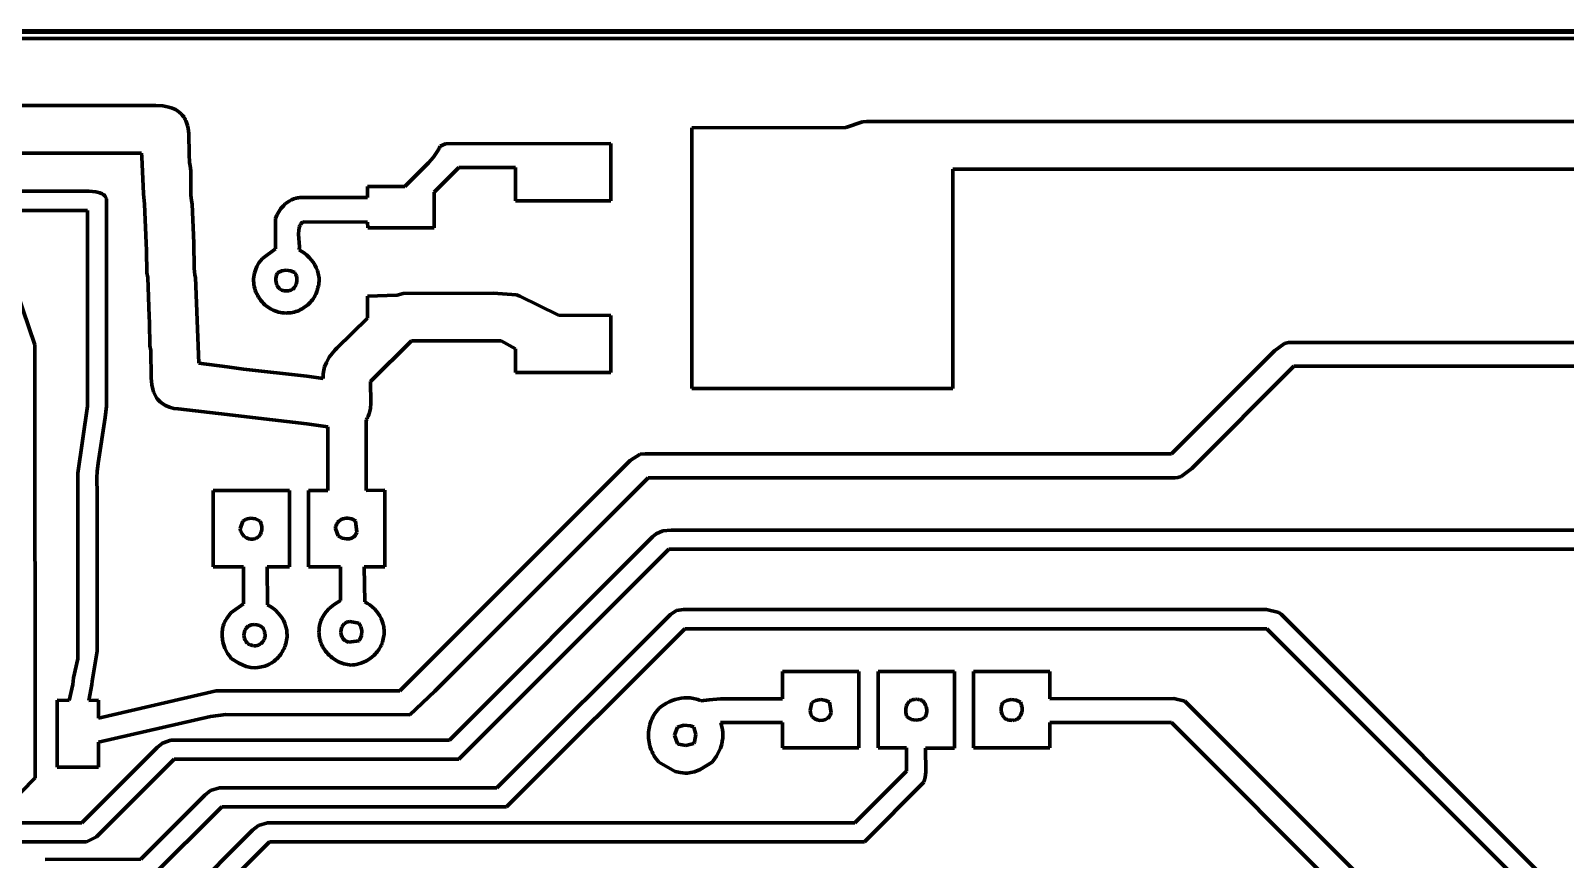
# Model space of a CAD drawing. Header units: millimetres. Extents: x 0 to 18.8, y 0 to 13.5.
# Drawn here: x 8.34 to 15.04, y 9.88 to 13.5 of the extents above; entities that cross this region are included whole.
import ezdxf

# ---------------------------------------------------------------- set-up
doc = ezdxf.new("R2010")
doc.units = ezdxf.units.MM
doc.layers.add('color#000000ff', color=7, linetype='CONTINUOUS', lineweight=100)
doc.layers.add('color#ffffffff', color=7, linetype='CONTINUOUS', lineweight=100)

msp = doc.modelspace()

# ---------------------------------------------------------------- linework, layer by layer
at = {"layer": 'color#000000ff'}
for p, q in [((0, 13.493), (18.7777, 13.493)), ((18.75, 13.4653), (0.0281, 13.4655)), ((3.4168, 13.1736), (8.8885, 13.1736)), ((8.8885, 13.1736), (8.9194, 13.1719)), ((8.9194, 13.1719), (8.945, 13.1668)), ((8.945, 13.1668), (8.9598, 13.1619)), ((8.9598, 13.1619), (8.9738, 13.1555)), ((8.9738, 13.1555), (8.9826, 13.1503)), ((8.9826, 13.1503), (8.9909, 13.1444)), ((8.9909, 13.1444), (8.9986, 13.1377)), ((8.9986, 13.1377), (9.0056, 13.1301)), ((9.0056, 13.1301), (9.0118, 13.1218)), ((9.0118, 13.1218), (9.0147, 13.1172)), ((9.0147, 13.1172), (9.0173, 13.1125)), ((9.0173, 13.1125), (9.0202, 13.1059)), ((9.0202, 13.1059), (9.0229, 13.0993)), ((9.0229, 13.0993), (9.0272, 13.0859)), ((9.0272, 13.0859), (9.0304, 13.0723)), ((9.0304, 13.0723), (9.0333, 13.0516)), ((11.2292, 13.0763), (11.9005, 13.0766)), ((11.2292, 11.9375), (11.2292, 13.0763)), ((11.9005, 13.0766), (11.9737, 13.1019)), ((11.9737, 13.1019), (11.9911, 13.1042)), ((11.9911, 13.1042), (11.9984, 13.104)), ((11.9984, 13.104), (16.7956, 13.1043)), ((9.0333, 13.0516), (9.0344, 12.9596)), ((10.1303, 12.9963), (10.1537, 13.0059)), ((10.1537, 13.0059), (10.875, 13.0069)), ((10.875, 13.0069), (10.8749, 12.757)), ((8.8256, 12.965), (3.3655, 12.9658)), ((8.8277, 12.9497), (8.8256, 12.965)), ((8.8341, 12.7879), (8.8277, 12.9497)), ((9.0344, 12.9596), (9.0362, 12.9244)), ((10.0797, 12.9229), (10.1005, 12.9478)), ((10.1005, 12.9478), (10.11, 12.9609)), ((10.11, 12.9609), (10.1187, 12.9746)), ((10.1187, 12.9746), (10.1267, 12.9889)), ((10.1267, 12.9889), (10.1303, 12.9963)), ((9.0362, 12.9244), (9.038, 12.9105)), ((9.038, 12.9105), (9.0411, 12.8874)), ((9.0411, 12.8874), (9.0415, 12.7824)), ((9.9754, 12.8192), (10.0797, 12.9229)), ((10.2115, 12.9027), (10.1039, 12.7943)), ((10.4583, 12.9028), (10.2115, 12.9027)), ((10.4584, 12.757), (10.4583, 12.9028)), ((16.8333, 12.8959), (12.368, 12.8958)), ((12.368, 12.8958), (12.368, 11.9375)), ((3.8754, 12.7987), (8.5982, 12.7987)), ((8.5982, 12.7987), (8.6264, 12.797)), ((9.8122, 12.8191), (9.9754, 12.8192)), ((9.8129, 12.7711), (9.8122, 12.8191)), ((8.6264, 12.797), (8.6442, 12.7926)), ((8.6442, 12.7926), (8.6538, 12.7883)), ((8.6538, 12.7883), (8.6595, 12.7846)), ((8.6595, 12.7846), (8.6644, 12.7802)), ((8.6644, 12.7802), (8.6685, 12.7751)), ((8.6685, 12.7751), (8.6701, 12.7722)), ((8.6701, 12.7722), (8.6715, 12.7692)), ((8.6715, 12.7692), (8.6725, 12.7659)), ((8.6725, 12.7659), (8.6733, 12.7624)), ((8.6733, 12.7624), (8.6737, 12.7587)), ((8.6738, 12.7547), (8.6735, 12.7505)), ((8.6735, 12.7505), (8.6736, 11.8603)), ((8.6737, 12.7587), (8.6738, 12.7547)), ((8.8395, 12.7422), (8.8341, 12.7879)), ((8.8459, 12.5719), (8.8395, 12.7422)), ((9.0415, 12.7824), (9.044, 12.7593)), ((9.044, 12.7593), (9.0477, 12.7422)), ((9.0477, 12.7422), (9.0542, 12.5719)), ((9.4345, 12.7232), (9.4455, 12.7358)), ((9.4455, 12.7358), (9.4535, 12.7434)), ((9.4535, 12.7434), (9.4621, 12.7503)), ((9.4621, 12.7503), (9.4711, 12.7564)), ((9.4711, 12.7564), (9.4807, 12.7616)), ((9.4807, 12.7616), (9.4906, 12.7657)), ((9.4906, 12.7657), (9.5009, 12.7688)), ((9.5009, 12.7688), (9.5062, 12.7699)), ((9.5062, 12.7699), (9.5116, 12.7707)), ((9.5116, 12.7707), (9.517, 12.7711)), ((9.517, 12.7711), (9.5226, 12.7712)), ((9.5226, 12.7712), (9.5281, 12.771)), ((9.5281, 12.771), (9.8129, 12.7711)), ((10.1039, 12.7943), (10.1042, 12.639)), ((10.8749, 12.757), (10.4584, 12.757)), ((8.5902, 12.7153), (3.8654, 12.7158)), ((8.5904, 11.8613), (8.5902, 12.7153)), ((9.4106, 12.5473), (9.4109, 12.6805)), ((9.4109, 12.6805), (9.4171, 12.6952)), ((9.4171, 12.6952), (9.425, 12.7096)), ((9.425, 12.7096), (9.4345, 12.7232)), ((9.5313, 12.6659), (9.5278, 12.6628)), ((9.8121, 12.6643), (9.5313, 12.6659)), ((9.8138, 12.6389), (9.8121, 12.6643)), ((9.5125, 12.6287), (9.5119, 12.611)), ((9.5119, 12.611), (9.5155, 12.5559)), ((9.5139, 12.6371), (9.5125, 12.6287)), ((9.5163, 12.6451), (9.5139, 12.6371)), ((9.5179, 12.649), (9.5163, 12.6451)), ((9.5198, 12.6527), (9.5179, 12.649)), ((9.5221, 12.6562), (9.5198, 12.6527)), ((9.5248, 12.6596), (9.5221, 12.6562)), ((9.5278, 12.6628), (9.5248, 12.6596)), ((10.1042, 12.639), (9.8138, 12.6389)), ((8.8478, 12.541), (8.8459, 12.5719)), ((8.8489, 12.443), (8.8478, 12.541)), ((9.0542, 12.5719), (9.0552, 12.4633)), ((9.3548, 12.5057), (9.4106, 12.5473)), ((9.5155, 12.5559), (9.5143, 12.5431)), ((9.5143, 12.5431), (9.526, 12.5364)), ((9.526, 12.5364), (9.5372, 12.5286)), ((9.0552, 12.4633), (9.0591, 12.4328)), ((9.325, 12.4583), (9.3298, 12.4707)), ((9.3298, 12.4707), (9.3383, 12.4858)), ((9.3383, 12.4858), (9.3548, 12.5057)), ((9.5372, 12.5286), (9.5478, 12.5199)), ((9.5478, 12.5199), (9.5578, 12.5103)), ((9.5578, 12.5103), (9.567, 12.5)), ((9.567, 12.5), (9.5754, 12.4889)), ((9.5754, 12.4889), (9.5827, 12.4773)), ((9.5827, 12.4773), (9.589, 12.4651)), ((9.589, 12.4651), (9.5917, 12.4589)), ((8.256, 12.4364), (8.3605, 12.1282)), ((8.8533, 12.4228), (8.8489, 12.443)), ((8.8598, 12.2519), (8.8533, 12.4228)), ((9.0591, 12.4328), (9.0616, 12.4227)), ((9.0616, 12.4227), (9.0767, 12.0482)), ((9.3152, 12.4081), (9.3153, 12.4166)), ((9.3157, 12.3997), (9.3152, 12.4081)), ((9.3153, 12.4166), (9.316, 12.425)), ((9.3167, 12.3913), (9.3157, 12.3997)), ((9.316, 12.425), (9.3173, 12.4335)), ((9.3173, 12.4335), (9.3192, 12.4418)), ((9.3192, 12.4418), (9.3218, 12.4501)), ((9.3218, 12.4501), (9.325, 12.4583)), ((9.4125, 12.4175), (9.4124, 12.41)), ((9.4124, 12.41), (9.4132, 12.4025)), ((9.4135, 12.425), (9.4125, 12.4175)), ((9.4132, 12.4025), (9.4149, 12.3953)), ((9.4154, 12.4323), (9.4135, 12.425)), ((9.4182, 12.4393), (9.4154, 12.4323)), ((9.42, 12.4426), (9.4182, 12.4393)), ((9.4381, 12.4514), (9.42, 12.4426)), ((9.4573, 12.4546), (9.4381, 12.4514)), ((9.4766, 12.4519), (9.4573, 12.4546)), ((9.4948, 12.4435), (9.4766, 12.4519)), ((9.4973, 12.4418), (9.4948, 12.4435)), ((9.5005, 12.4352), (9.4973, 12.4418)), ((9.5028, 12.4281), (9.5005, 12.4352)), ((9.5007, 12.3917), (9.5029, 12.3986)), ((9.5042, 12.4208), (9.5028, 12.4281)), ((9.5029, 12.3986), (9.5042, 12.4059)), ((9.5047, 12.4133), (9.5042, 12.4208)), ((9.5042, 12.4059), (9.5047, 12.4133)), ((9.5917, 12.4589), (9.5941, 12.4525)), ((9.5941, 12.4525), (9.5962, 12.4461)), ((9.5962, 12.4461), (9.598, 12.4395)), ((9.598, 12.4395), (9.5993, 12.4329)), ((9.5993, 12.4329), (9.6004, 12.4263)), ((9.6006, 12.3992), (9.5997, 12.3924)), ((9.6004, 12.4263), (9.601, 12.4196)), ((9.6012, 12.406), (9.6006, 12.3992)), ((9.601, 12.4196), (9.6013, 12.4128)), ((9.6013, 12.4128), (9.6012, 12.406)), ((9.3182, 12.383), (9.3167, 12.3913)), ((9.3202, 12.3748), (9.3182, 12.383)), ((9.3228, 12.3667), (9.3202, 12.3748)), ((9.3258, 12.3587), (9.3228, 12.3667)), ((9.3293, 12.351), (9.3258, 12.3587)), ((9.3332, 12.3434), (9.3293, 12.351)), ((9.3375, 12.336), (9.3332, 12.3434)), ((9.3423, 12.3289), (9.3375, 12.336)), ((9.3474, 12.322), (9.3423, 12.3289)), ((9.4149, 12.3953), (9.4174, 12.3885)), ((9.4174, 12.3885), (9.4208, 12.3822)), ((9.4208, 12.3822), (9.425, 12.3766)), ((9.425, 12.3766), (9.43, 12.3718)), ((9.43, 12.3718), (9.4329, 12.3698)), ((9.4329, 12.3698), (9.4359, 12.3681)), ((9.4359, 12.3681), (9.4392, 12.3666)), ((9.4392, 12.3666), (9.4426, 12.3654)), ((9.4426, 12.3654), (9.4463, 12.3646)), ((9.4463, 12.3646), (9.4502, 12.364)), ((9.4502, 12.364), (9.4542, 12.3639)), ((9.4542, 12.3639), (9.4585, 12.3641)), ((9.4585, 12.3641), (9.4626, 12.3639)), ((9.4626, 12.3639), (9.4666, 12.3641)), ((9.4666, 12.3641), (9.4704, 12.3646)), ((9.4704, 12.3646), (9.474, 12.3654)), ((9.474, 12.3654), (9.4774, 12.3666)), ((9.4774, 12.3666), (9.4806, 12.3681)), ((9.4806, 12.3681), (9.4836, 12.3698)), ((9.4836, 12.3698), (9.4864, 12.3718)), ((9.4864, 12.3718), (9.4891, 12.3741)), ((9.4891, 12.3741), (9.4938, 12.3792)), ((9.4938, 12.3792), (9.4976, 12.3851)), ((9.4976, 12.3851), (9.5007, 12.3917)), ((9.5762, 12.3306), (9.5719, 12.3246)), ((9.5802, 12.3369), (9.5762, 12.3306)), ((9.5839, 12.3434), (9.5802, 12.3369)), ((9.5872, 12.3501), (9.5839, 12.3434)), ((9.5901, 12.357), (9.5872, 12.3501)), ((9.5926, 12.3641), (9.5901, 12.357)), ((9.5947, 12.3714), (9.5926, 12.3641)), ((9.5964, 12.3788), (9.5947, 12.3714)), ((9.5983, 12.3856), (9.5964, 12.3788)), ((9.5997, 12.3924), (9.5983, 12.3856)), ((9.812, 12.2454), (9.8126, 12.3403)), ((9.8126, 12.3403), (9.9417, 12.3456)), ((9.9417, 12.3456), (9.9679, 12.3526)), ((9.9679, 12.3526), (10.3612, 12.3543)), ((10.3612, 12.3543), (10.4626, 12.3462)), ((10.4626, 12.3462), (10.4779, 12.3406)), ((10.4779, 12.3406), (10.6467, 12.2582)), ((9.3529, 12.3155), (9.3474, 12.322)), ((9.3588, 12.3093), (9.3529, 12.3155)), ((9.365, 12.3034), (9.3588, 12.3093)), ((9.3715, 12.2979), (9.365, 12.3034)), ((9.3783, 12.2927), (9.3715, 12.2979)), ((9.3854, 12.288), (9.3783, 12.2927)), ((9.3928, 12.2838), (9.3854, 12.288)), ((9.4004, 12.28), (9.3928, 12.2838)), ((9.4083, 12.2767), (9.4004, 12.28)), ((9.4164, 12.2739), (9.4083, 12.2767)), ((9.4246, 12.2717), (9.4164, 12.2739)), ((9.4331, 12.27), (9.4246, 12.2717)), ((9.4406, 12.2687), (9.4331, 12.27)), ((9.4481, 12.2678), (9.4406, 12.2687)), ((9.4556, 12.2673), (9.4481, 12.2678)), ((9.4631, 12.2674), (9.4556, 12.2673)), ((9.4706, 12.2678), (9.4631, 12.2674)), ((9.478, 12.2687), (9.4706, 12.2678)), ((9.4854, 12.2699), (9.478, 12.2687)), ((9.4926, 12.2716), (9.4854, 12.2699)), ((9.4998, 12.2737), (9.4926, 12.2716)), ((9.5069, 12.2761), (9.4998, 12.2737)), ((9.5138, 12.2789), (9.5069, 12.2761)), ((9.5205, 12.2821), (9.5138, 12.2789)), ((9.5271, 12.2856), (9.5205, 12.2821)), ((9.5335, 12.2894), (9.5271, 12.2856)), ((9.5398, 12.2936), (9.5335, 12.2894)), ((9.5458, 12.298), (9.5398, 12.2936)), ((9.5515, 12.3028), (9.5458, 12.298)), ((9.557, 12.3078), (9.5515, 12.3028)), ((9.5623, 12.3132), (9.557, 12.3078)), ((9.5672, 12.3187), (9.5623, 12.3132)), ((9.5719, 12.3246), (9.5672, 12.3187)), ((8.8616, 12.2262), (8.8598, 12.2519)), ((8.8628, 12.1234), (8.8616, 12.2262)), ((9.6791, 12.1138), (9.812, 12.2454)), ((10.6467, 12.2582), (10.8749, 12.2569)), ((10.8749, 12.2569), (10.875, 12.007)), ((8.3605, 12.1282), (8.3616, 10.2381)), ((10.0043, 12.1464), (9.8258, 11.9679)), ((10.3968, 12.1457), (10.0043, 12.1464)), ((10.4585, 12.111), (10.3968, 12.1457)), ((13.7722, 12.102), (13.817, 12.1349)), ((13.817, 12.1349), (13.8339, 12.139)), ((13.8339, 12.139), (13.846, 12.139)), ((13.846, 12.139), (15.6111, 12.1389)), ((8.8672, 12.1033), (8.8628, 12.1234)), ((8.8679, 11.9844), (8.8672, 12.1033)), ((9.6331, 12.0513), (9.646, 12.074)), ((9.646, 12.074), (9.6719, 12.1065)), ((9.6719, 12.1065), (9.6791, 12.1138)), ((10.4584, 12.007), (10.4585, 12.111)), ((13.3231, 11.6527), (13.7722, 12.102)), ((9.0767, 12.0482), (9.2005, 12.033)), ((9.2005, 12.033), (9.2717, 12.0225)), ((9.2717, 12.0225), (9.5476, 11.9914)), ((9.6188, 11.9915), (9.6193, 12.0019)), ((9.6193, 12.0019), (9.6215, 12.0172)), ((9.6215, 12.0172), (9.6255, 12.0321)), ((9.6255, 12.0321), (9.6331, 12.0513)), ((10.875, 12.007), (10.4584, 12.007)), ((13.8573, 12.0346), (13.4115, 11.5879)), ((15.6109, 12.0348), (13.8573, 12.0346)), ((8.8712, 11.9535), (8.8679, 11.9844)), ((8.8752, 11.9352), (8.8712, 11.9535)), ((8.8789, 11.9232), (8.8752, 11.9352)), ((9.5476, 11.9914), (9.6193, 11.981)), ((9.6193, 11.981), (9.6188, 11.9915)), ((9.8258, 11.9679), (9.8272, 11.8732)), ((12.368, 11.9375), (11.2292, 11.9375)), ((8.5486, 11.5685), (8.5904, 11.8613)), ((8.6736, 11.8603), (8.668, 11.8105)), ((8.8823, 11.914), (8.8789, 11.9232)), ((8.8866, 11.9054), (8.8823, 11.914)), ((8.8917, 11.8974), (8.8866, 11.9054)), ((8.8976, 11.8899), (8.8917, 11.8974)), ((8.9076, 11.8798), (8.8976, 11.8899)), ((8.9189, 11.8711), (8.9076, 11.8798)), ((8.9312, 11.8637), (8.9189, 11.8711)), ((8.9489, 11.856), (8.9312, 11.8637)), ((9.8272, 11.8732), (9.8252, 11.8499)), ((8.668, 11.8105), (8.6366, 11.6121)), ((8.9675, 11.8509), (8.9489, 11.856)), ((8.9864, 11.8484), (8.9675, 11.8509)), ((9.2006, 11.8248), (8.9864, 11.8484)), ((9.3113, 11.8109), (9.2006, 11.8248)), ((9.5478, 11.7831), (9.3113, 11.8109)), ((9.8075, 11.8003), (9.8069, 11.4921)), ((9.8106, 11.8056), (9.8075, 11.8003)), ((9.8134, 11.8109), (9.8106, 11.8056)), ((9.8159, 11.8163), (9.8134, 11.8109)), ((9.82, 11.8273), (9.8159, 11.8163)), ((9.823, 11.8385), (9.82, 11.8273)), ((9.8252, 11.8499), (9.823, 11.8385)), ((9.6389, 11.7699), (9.5478, 11.7831)), ((9.6388, 11.493), (9.6389, 11.7699)), ((8.6366, 11.6121), (8.633, 11.5747)), ((9.9541, 10.6175), (10.9599, 11.6228)), ((10.9599, 11.6228), (11.0038, 11.6508)), ((11.0038, 11.6508), (11.0247, 11.6531)), ((11.0247, 11.6531), (11.0275, 11.6529)), ((11.0275, 11.6529), (13.3231, 11.6527)), ((8.548, 10.7578), (8.5486, 11.5685)), ((8.6316, 11.5497), (8.6312, 11.5246)), ((8.6312, 11.5246), (8.6319, 11.4995)), ((8.633, 11.5747), (8.6316, 11.5497)), ((11.0378, 11.5484), (10.1062, 10.6163)), ((13.3346, 11.5484), (11.0378, 11.5484)), ((13.3378, 11.5482), (13.3346, 11.5484)), ((13.3501, 11.5489), (13.3378, 11.5482)), ((13.3647, 11.5531), (13.3501, 11.5489)), ((13.4115, 11.5879), (13.3647, 11.5531)), ((8.6319, 11.4995), (8.6321, 10.7914)), ((9.1389, 11.493), (9.4722, 11.493)), ((9.1389, 11.1597), (9.1389, 11.493)), ((9.4722, 11.493), (9.4722, 11.1597)), ((9.5556, 11.1597), (9.5556, 11.493)), ((9.5556, 11.493), (9.6388, 11.493)), ((9.8069, 11.4921), (9.8888, 11.4932)), ((9.8888, 11.4932), (9.8888, 11.1597)), ((9.2683, 11.359), (9.2564, 11.3247)), ((9.2564, 11.3247), (9.2588, 11.316)), ((9.2832, 11.3673), (9.2683, 11.359)), ((9.3019, 11.3713), (9.2832, 11.3673)), ((9.3236, 11.3687), (9.3019, 11.3713)), ((9.3441, 11.3591), (9.3236, 11.3687)), ((9.3488, 11.347), (9.3441, 11.3591)), ((9.3512, 11.3339), (9.3488, 11.347)), ((9.351, 11.3206), (9.3512, 11.3339)), ((9.6737, 11.3316), (9.6731, 11.3271)), ((9.6731, 11.3271), (9.6849, 11.2941)), ((9.6747, 11.336), (9.6737, 11.3316)), ((9.6759, 11.34), (9.6747, 11.336)), ((9.6775, 11.3439), (9.6759, 11.34)), ((9.6793, 11.3474), (9.6775, 11.3439)), ((9.6813, 11.3508), (9.6793, 11.3474)), ((9.6836, 11.3539), (9.6813, 11.3508)), ((9.6861, 11.3567), (9.6836, 11.3539)), ((9.6917, 11.3617), (9.6861, 11.3567)), ((9.698, 11.3657), (9.6917, 11.3617)), ((9.7049, 11.3687), (9.698, 11.3657)), ((9.7122, 11.3706), (9.7049, 11.3687)), ((9.7197, 11.3716), (9.7122, 11.3706)), ((9.7275, 11.3716), (9.7197, 11.3716)), ((9.7353, 11.3706), (9.7275, 11.3716)), ((9.7429, 11.3685), (9.7353, 11.3706)), ((9.7504, 11.3654), (9.7429, 11.3685)), ((9.7575, 11.3613), (9.7504, 11.3654)), ((9.7608, 11.3588), (9.7575, 11.3613)), ((9.7667, 11.3107), (9.7608, 11.3588)), ((9.2588, 11.316), (9.2653, 11.3028)), ((9.2653, 11.3028), (9.2746, 11.2919)), ((9.2746, 11.2919), (9.2837, 11.2854)), ((9.2837, 11.2854), (9.2941, 11.2812)), ((9.2941, 11.2812), (9.3026, 11.2799)), ((9.3026, 11.2799), (9.3116, 11.2803)), ((9.3116, 11.2803), (9.3178, 11.2817)), ((9.3178, 11.2817), (9.3213, 11.2825)), ((9.3213, 11.2825), (9.3247, 11.2835)), ((9.3247, 11.2835), (9.3278, 11.2848)), ((9.3278, 11.2848), (9.3335, 11.288)), ((9.3335, 11.288), (9.3383, 11.2921)), ((9.3383, 11.2921), (9.3423, 11.2968)), ((9.3423, 11.2968), (9.3456, 11.3021)), ((9.3456, 11.3021), (9.3491, 11.311)), ((9.3491, 11.311), (9.351, 11.3206)), ((9.6849, 11.2941), (9.7023, 11.2849)), ((9.7023, 11.2849), (9.7216, 11.2809)), ((9.7216, 11.2809), (9.7354, 11.2819)), ((9.7354, 11.2819), (9.7457, 11.2856)), ((9.7457, 11.2856), (9.7528, 11.2901)), ((9.7528, 11.2901), (9.7591, 11.2964)), ((9.7591, 11.2964), (9.7621, 11.3003)), ((9.7621, 11.3003), (9.7667, 11.3107)), ((10.1704, 10.4027), (11.057, 11.2896)), ((11.057, 11.2896), (11.0735, 11.3037)), ((11.0735, 11.3037), (11.1017, 11.3159)), ((11.1017, 11.3159), (11.1388, 11.3196)), ((11.1388, 11.3196), (15.7154, 11.3196)), ((11.1285, 11.2361), (10.2118, 10.3193)), ((15.7798, 11.2355), (11.1285, 11.2361)), ((9.2708, 11.1597), (9.1389, 11.1597)), ((9.2709, 10.9971), (9.2708, 11.1597)), ((9.4722, 11.1597), (9.3751, 11.1598)), ((9.3751, 11.1598), (9.3756, 10.9938)), ((9.6943, 11.1598), (9.5556, 11.1597)), ((9.6948, 11.0118), (9.6943, 11.1598)), ((9.8888, 11.1597), (9.7986, 11.1597)), ((9.7986, 11.1597), (9.801, 11.0057)), ((9.2163, 10.9584), (9.2709, 10.9971)), ((9.3756, 10.9938), (9.3935, 10.9833)), ((9.6459, 10.9769), (9.667, 10.9945)), ((9.667, 10.9945), (9.6948, 11.0118)), ((9.801, 11.0057), (9.8124, 10.9996)), ((9.8124, 10.9996), (9.8232, 10.9925)), ((9.8232, 10.9925), (9.8333, 10.9845)), ((9.1904, 10.9205), (9.1936, 10.9264)), ((9.1936, 10.9264), (9.1971, 10.9323)), ((9.1971, 10.9323), (9.201, 10.9379)), ((9.201, 10.9379), (9.2163, 10.9584)), ((9.3935, 10.9833), (9.4099, 10.9707)), ((9.4099, 10.9707), (9.4246, 10.956)), ((9.4246, 10.956), (9.4373, 10.9396)), ((9.4373, 10.9396), (9.4453, 10.9263)), ((9.4453, 10.9263), (9.4518, 10.9122)), ((9.606, 10.9133), (9.6094, 10.9236)), ((9.6094, 10.9236), (9.6136, 10.9336)), ((9.6136, 10.9336), (9.6215, 10.9477)), ((9.6215, 10.9477), (9.6311, 10.9608)), ((9.6311, 10.9608), (9.6459, 10.9769)), ((9.8333, 10.9845), (9.8428, 10.9756)), ((9.8428, 10.9756), (9.8514, 10.966)), ((9.8514, 10.966), (9.8592, 10.9557)), ((9.8592, 10.9557), (9.8661, 10.9447)), ((9.8661, 10.9447), (9.8721, 10.9333)), ((9.8721, 10.9333), (9.877, 10.9214)), ((9.877, 10.9214), (9.8809, 10.9091)), ((10.3777, 10.194), (11.135, 10.9506)), ((11.135, 10.9506), (11.1624, 10.9683)), ((11.1624, 10.9683), (11.193, 10.9723)), ((11.193, 10.9723), (13.7375, 10.9722)), ((13.7375, 10.9722), (13.7914, 10.9603)), ((13.7914, 10.9603), (13.8039, 10.9505)), ((13.8039, 10.9505), (13.8075, 10.9464)), ((13.8075, 10.9464), (15.0452, 9.7083)), ((9.1777, 10.8695), (9.1782, 10.8761)), ((9.1778, 10.8563), (9.1777, 10.8695)), ((9.1791, 10.8432), (9.1778, 10.8563)), ((9.1782, 10.8761), (9.1789, 10.8826)), ((9.1789, 10.8826), (9.18, 10.8891)), ((9.18, 10.8891), (9.1814, 10.8956)), ((9.1814, 10.8956), (9.1831, 10.9019)), ((9.1831, 10.9019), (9.1852, 10.9082)), ((9.1852, 10.9082), (9.1876, 10.9144)), ((9.1876, 10.9144), (9.1904, 10.9205)), ((9.2738, 10.868), (9.2734, 10.8605)), ((9.2734, 10.8605), (9.274, 10.853)), ((9.2753, 10.8754), (9.2738, 10.868)), ((9.2777, 10.8825), (9.2753, 10.8754)), ((9.2813, 10.889), (9.2777, 10.8825)), ((9.2834, 10.892), (9.2813, 10.889)), ((9.2859, 10.8948), (9.2834, 10.892)), ((9.2885, 10.8973), (9.2859, 10.8948)), ((9.2915, 10.8997), (9.2885, 10.8973)), ((9.2947, 10.9017), (9.2915, 10.8997)), ((9.3058, 10.9056), (9.2947, 10.9017)), ((9.3177, 10.9071), (9.3058, 10.9056)), ((9.3297, 10.906), (9.3177, 10.9071)), ((9.341, 10.9025), (9.3297, 10.906)), ((9.3486, 10.8981), (9.341, 10.9025)), ((9.355, 10.8924), (9.3486, 10.8981)), ((9.3585, 10.8878), (9.355, 10.8924)), ((9.3612, 10.8826), (9.3585, 10.8878)), ((9.363, 10.8767), (9.3612, 10.8826)), ((9.3636, 10.8736), (9.363, 10.8767)), ((9.3647, 10.8701), (9.3636, 10.8736)), ((9.3654, 10.8666), (9.3647, 10.8701)), ((9.366, 10.8596), (9.3654, 10.8666)), ((9.3654, 10.8528), (9.366, 10.8596)), ((9.4518, 10.9122), (9.4566, 10.8975)), ((9.4566, 10.8975), (9.4598, 10.8822)), ((9.4598, 10.8822), (9.4604, 10.877)), ((9.4604, 10.877), (9.4612, 10.8692)), ((9.4612, 10.8692), (9.4615, 10.8615)), ((9.4615, 10.8615), (9.4613, 10.8538)), ((9.6008, 10.8745), (9.6012, 10.8829)), ((9.601, 10.8662), (9.6008, 10.8745)), ((9.6017, 10.858), (9.601, 10.8662)), ((9.6012, 10.8829), (9.6022, 10.8914)), ((9.6029, 10.8499), (9.6017, 10.858)), ((9.6022, 10.8914), (9.6036, 10.9025)), ((9.6036, 10.9025), (9.606, 10.9133)), ((9.6979, 10.8852), (9.6969, 10.8737)), ((9.6969, 10.8737), (9.6984, 10.8622)), ((9.7013, 10.8961), (9.6979, 10.8852)), ((9.6984, 10.8622), (9.7024, 10.8515)), ((9.7055, 10.9036), (9.7013, 10.8961)), ((9.7111, 10.9101), (9.7055, 10.9036)), ((9.7133, 10.912), (9.7111, 10.9101)), ((9.7212, 10.9173), (9.7133, 10.912)), ((9.736, 10.921), (9.7212, 10.9173)), ((9.7754, 10.9135), (9.736, 10.921)), ((9.7836, 10.8982), (9.7754, 10.9135)), ((9.7787, 10.8413), (9.7861, 10.8598)), ((9.7878, 10.8791), (9.7836, 10.8982)), ((9.7861, 10.8598), (9.7878, 10.8791)), ((9.8809, 10.9091), (9.8835, 10.8965)), ((9.8841, 10.8578), (9.883, 10.8513)), ((9.8835, 10.8965), (9.8844, 10.8901)), ((9.8848, 10.8643), (9.8841, 10.8578)), ((9.8844, 10.8901), (9.885, 10.8837)), ((9.8852, 10.8708), (9.8848, 10.8643)), ((9.885, 10.8837), (9.8853, 10.8773)), ((9.8853, 10.8773), (9.8852, 10.8708)), ((11.1979, 10.8889), (10.4195, 10.1107)), ((13.7394, 10.8891), (11.1979, 10.8889)), ((15.0035, 9.625), (13.7394, 10.8891)), ((8.6321, 10.7914), (8.6109, 10.6599)), ((9.1815, 10.8301), (9.1791, 10.8432)), ((9.1851, 10.8173), (9.1815, 10.8301)), ((9.1897, 10.8047), (9.1851, 10.8173)), ((9.1953, 10.7926), (9.1897, 10.8047)), ((9.202, 10.7809), (9.1953, 10.7926)), ((9.274, 10.853), (9.2757, 10.8457)), ((9.2757, 10.8457), (9.2783, 10.8388)), ((9.2783, 10.8388), (9.282, 10.8325)), ((9.282, 10.8325), (9.2842, 10.8297)), ((9.2842, 10.8297), (9.2866, 10.827)), ((9.2866, 10.827), (9.2893, 10.8246)), ((9.2893, 10.8246), (9.2922, 10.8225)), ((9.2922, 10.8225), (9.2954, 10.8206)), ((9.2954, 10.8206), (9.2988, 10.8191)), ((9.2988, 10.8191), (9.3025, 10.8179)), ((9.3025, 10.8179), (9.3064, 10.8171)), ((9.3064, 10.8171), (9.3099, 10.816)), ((9.3099, 10.816), (9.3134, 10.8152)), ((9.3134, 10.8152), (9.3169, 10.8147)), ((9.3169, 10.8147), (9.3238, 10.8147)), ((9.3238, 10.8147), (9.3304, 10.8157)), ((9.3304, 10.8157), (9.3368, 10.8178)), ((9.3368, 10.8178), (9.3428, 10.8208)), ((9.3428, 10.8208), (9.3484, 10.8246)), ((9.3484, 10.8246), (9.3533, 10.8292)), ((9.3533, 10.8292), (9.3576, 10.8344)), ((9.3576, 10.8344), (9.3611, 10.8401)), ((9.3611, 10.8401), (9.3637, 10.8463)), ((9.3637, 10.8463), (9.3654, 10.8528)), ((9.4408, 10.788), (9.4366, 10.7815)), ((9.4446, 10.7948), (9.4408, 10.788)), ((9.4481, 10.8017), (9.4446, 10.7948)), ((9.4512, 10.8088), (9.4481, 10.8017)), ((9.4539, 10.816), (9.4512, 10.8088)), ((9.4562, 10.8234), (9.4539, 10.816)), ((9.4582, 10.8309), (9.4562, 10.8234)), ((9.4597, 10.8384), (9.4582, 10.8309)), ((9.4607, 10.8461), (9.4597, 10.8384)), ((9.4613, 10.8538), (9.4607, 10.8461)), ((9.6047, 10.8419), (9.6029, 10.8499)), ((9.6069, 10.8341), (9.6047, 10.8419)), ((9.6096, 10.8264), (9.6069, 10.8341)), ((9.6127, 10.8189), (9.6096, 10.8264)), ((9.6163, 10.8116), (9.6127, 10.8189)), ((9.6203, 10.8046), (9.6163, 10.8116)), ((9.6247, 10.7977), (9.6203, 10.8046)), ((9.6295, 10.7911), (9.6247, 10.7977)), ((9.6346, 10.7847), (9.6295, 10.7911)), ((9.7024, 10.8515), (9.7071, 10.8443)), ((9.7071, 10.8443), (9.7131, 10.8381)), ((9.7131, 10.8381), (9.719, 10.8339)), ((9.719, 10.8339), (9.7295, 10.8299)), ((9.7295, 10.8299), (9.7756, 10.8363)), ((9.7756, 10.8363), (9.7787, 10.8413)), ((9.8553, 10.7885), (9.851, 10.7832)), ((9.8594, 10.794), (9.8553, 10.7885)), ((9.8633, 10.7996), (9.8594, 10.794)), ((9.8668, 10.8055), (9.8633, 10.7996)), ((9.8701, 10.8115), (9.8668, 10.8055)), ((9.8731, 10.8178), (9.8701, 10.8115)), ((9.8757, 10.8241), (9.8731, 10.8178)), ((9.8781, 10.8307), (9.8757, 10.8241)), ((9.8801, 10.8374), (9.8781, 10.8307)), ((9.8817, 10.8443), (9.8801, 10.8374)), ((9.883, 10.8513), (9.8817, 10.8443)), ((8.5294, 10.6747), (8.548, 10.7578)), ((9.2095, 10.7699), (9.202, 10.7809)), ((9.2179, 10.7595), (9.2095, 10.7699)), ((9.2506, 10.7379), (9.2179, 10.7595)), ((9.2825, 10.7242), (9.2506, 10.7379)), ((9.3035, 10.7196), (9.2825, 10.7242)), ((9.3421, 10.7207), (9.3342, 10.72)), ((9.3498, 10.722), (9.3421, 10.7207)), ((9.3574, 10.7237), (9.3498, 10.722)), ((9.3648, 10.7259), (9.3574, 10.7237)), ((9.372, 10.7285), (9.3648, 10.7259)), ((9.3791, 10.7315), (9.372, 10.7285)), ((9.386, 10.735), (9.3791, 10.7315)), ((9.3926, 10.7388), (9.386, 10.735)), ((9.399, 10.7431), (9.3926, 10.7388)), ((9.4052, 10.7477), (9.399, 10.7431)), ((9.4112, 10.7526), (9.4052, 10.7477)), ((9.4168, 10.7578), (9.4112, 10.7526)), ((9.4222, 10.7633), (9.4168, 10.7578)), ((9.4274, 10.7691), (9.4222, 10.7633)), ((9.4322, 10.7752), (9.4274, 10.7691)), ((9.4366, 10.7815), (9.4322, 10.7752)), ((9.6401, 10.7786), (9.6346, 10.7847)), ((9.6459, 10.7728), (9.6401, 10.7786)), ((9.6519, 10.7673), (9.6459, 10.7728)), ((9.6583, 10.7621), (9.6519, 10.7673)), ((9.665, 10.7573), (9.6583, 10.7621)), ((9.6718, 10.7528), (9.665, 10.7573)), ((9.679, 10.7486), (9.6718, 10.7528)), ((9.6863, 10.7448), (9.679, 10.7486)), ((9.6938, 10.7414), (9.6863, 10.7448)), ((9.7015, 10.7384), (9.6938, 10.7414)), ((9.7094, 10.7359), (9.7015, 10.7384)), ((9.7174, 10.7337), (9.7094, 10.7359)), ((9.7255, 10.732), (9.7174, 10.7337)), ((9.7337, 10.7308), (9.7255, 10.732)), ((9.7419, 10.7301), (9.7337, 10.7308)), ((9.7489, 10.7307), (9.7419, 10.7301)), ((9.7558, 10.7315), (9.7489, 10.7307)), ((9.7627, 10.7327), (9.7558, 10.7315)), ((9.7695, 10.7342), (9.7627, 10.7327)), ((9.7829, 10.738), (9.7695, 10.7342)), ((9.7958, 10.743), (9.7829, 10.738)), ((9.8082, 10.7491), (9.7958, 10.743)), ((9.8201, 10.7562), (9.8082, 10.7491)), ((9.8312, 10.7643), (9.8201, 10.7562)), ((9.8415, 10.7733), (9.8312, 10.7643)), ((9.8464, 10.7782), (9.8415, 10.7733)), ((9.851, 10.7832), (9.8464, 10.7782)), ((8.5263, 10.6448), (8.5294, 10.6747)), ((8.6109, 10.6599), (8.6088, 10.6447)), ((9.3209, 10.7188), (9.3035, 10.7196)), ((9.3342, 10.72), (9.3209, 10.7188)), ((11.625, 10.7014), (11.9583, 10.7014)), ((11.625, 10.5833), (11.625, 10.7014)), ((11.9583, 10.7014), (11.9583, 10.3681)), ((12.0417, 10.7014), (12.375, 10.7014)), ((12.0417, 10.3681), (12.0417, 10.7014)), ((12.375, 10.7014), (12.3749, 10.368)), ((12.4584, 10.3681), (12.4584, 10.7014)), ((12.4584, 10.7014), (12.7916, 10.7014)), ((12.7916, 10.7014), (12.7917, 10.5833)), ((8.5108, 10.5753), (8.5263, 10.6448)), ((8.6088, 10.6447), (8.5964, 10.5761)), ((8.6387, 10.4989), (9.1519, 10.6175)), ((9.1519, 10.6175), (9.9541, 10.6175)), ((10.1062, 10.6163), (9.9982, 10.5134)), ((11.1819, 10.5858), (11.1952, 10.5872)), ((11.1952, 10.5872), (11.2086, 10.5875)), ((11.2086, 10.5875), (11.222, 10.5867)), ((11.222, 10.5867), (11.2355, 10.5847)), ((8.4584, 10.2847), (8.4584, 10.5767)), ((8.4584, 10.5767), (8.5108, 10.5753)), ((8.5964, 10.5761), (8.6389, 10.5764)), ((8.6389, 10.5764), (8.6387, 10.4989)), ((11.0678, 10.5192), (11.0729, 10.5266)), ((11.0729, 10.5266), (11.0785, 10.5337)), ((11.0785, 10.5337), (11.0844, 10.5406)), ((11.0844, 10.5406), (11.0953, 10.5492)), ((11.0953, 10.5492), (11.1066, 10.557)), ((11.1066, 10.557), (11.1183, 10.564)), ((11.1183, 10.564), (11.1305, 10.5702)), ((11.1305, 10.5702), (11.143, 10.5755)), ((11.143, 10.5755), (11.1557, 10.5799)), ((11.1557, 10.5799), (11.1687, 10.5833)), ((11.1687, 10.5833), (11.1819, 10.5858)), ((11.2355, 10.5847), (11.2488, 10.5815)), ((11.2488, 10.5815), (11.2555, 10.5794)), ((11.2555, 10.5794), (11.2621, 10.577)), ((11.2621, 10.577), (11.2686, 10.5743)), ((11.2686, 10.5743), (11.305, 10.5791)), ((11.305, 10.5791), (11.3538, 10.5828)), ((11.3538, 10.5828), (11.5881, 10.5825)), ((11.5881, 10.5825), (11.625, 10.5833)), ((11.753, 10.5672), (11.7451, 10.5321)), ((11.7451, 10.5321), (11.7485, 10.5149)), ((11.7708, 10.5762), (11.753, 10.5672)), ((11.7927, 10.5796), (11.7708, 10.5762)), ((11.8145, 10.5755), (11.7927, 10.5796)), ((11.8299, 10.5676), (11.8145, 10.5755)), ((11.8367, 10.5214), (11.8299, 10.5676)), ((11.8328, 10.5108), (11.8367, 10.5214)), ((12.1628, 10.5385), (12.1624, 10.531)), ((12.1624, 10.531), (12.163, 10.5235)), ((12.164, 10.5458), (12.1628, 10.5385)), ((12.163, 10.5235), (12.1644, 10.5161)), ((12.1661, 10.5528), (12.164, 10.5458)), ((12.1691, 10.5594), (12.1661, 10.5528)), ((12.1729, 10.5653), (12.1691, 10.5594)), ((12.1775, 10.5705), (12.1729, 10.5653)), ((12.1802, 10.5727), (12.1775, 10.5705)), ((12.183, 10.5747), (12.1802, 10.5727)), ((12.1861, 10.5765), (12.183, 10.5747)), ((12.1893, 10.5779), (12.1861, 10.5765)), ((12.1928, 10.5791), (12.1893, 10.5779)), ((12.1965, 10.58), (12.1928, 10.5791)), ((12.2003, 10.5805), (12.1965, 10.58)), ((12.2044, 10.5806), (12.2003, 10.5805)), ((12.2087, 10.5804), (12.2044, 10.5806)), ((12.2128, 10.5806), (12.2087, 10.5804)), ((12.2168, 10.5804), (12.2128, 10.5806)), ((12.2206, 10.5799), (12.2168, 10.5804)), ((12.2242, 10.579), (12.2206, 10.5799)), ((12.2276, 10.5778), (12.2242, 10.579)), ((12.2308, 10.5763), (12.2276, 10.5778)), ((12.2338, 10.5745), (12.2308, 10.5763)), ((12.2367, 10.5725), (12.2338, 10.5745)), ((12.2417, 10.5677), (12.2367, 10.5725)), ((12.246, 10.5621), (12.2417, 10.5677)), ((12.2494, 10.5558), (12.246, 10.5621)), ((12.252, 10.5491), (12.2494, 10.5558)), ((12.2517, 10.5123), (12.2535, 10.5196)), ((12.2537, 10.5419), (12.252, 10.5491)), ((12.2535, 10.5196), (12.2545, 10.527)), ((12.2546, 10.5345), (12.2537, 10.5419)), ((12.2545, 10.527), (12.2546, 10.5345)), ((12.5793, 10.5423), (12.5792, 10.5348)), ((12.5792, 10.5348), (12.5799, 10.5274)), ((12.5803, 10.5497), (12.5793, 10.5423)), ((12.5799, 10.5274), (12.5816, 10.5203)), ((12.5821, 10.557), (12.5803, 10.5497)), ((12.5816, 10.5203), (12.5841, 10.5135)), ((12.5849, 10.5639), (12.5821, 10.557)), ((12.5866, 10.5672), (12.5849, 10.5639)), ((12.6044, 10.5762), (12.5866, 10.5672)), ((12.6234, 10.5796), (12.6044, 10.5762)), ((12.6452, 10.5764), (12.6234, 10.5796)), ((12.6632, 10.5676), (12.6452, 10.5764)), ((12.6665, 10.5609), (12.6632, 10.5676)), ((12.6688, 10.5538), (12.6665, 10.5609)), ((12.6672, 10.5169), (12.6693, 10.524)), ((12.6703, 10.5464), (12.6688, 10.5538)), ((12.6693, 10.524), (12.6705, 10.5313)), ((12.6708, 10.5388), (12.6703, 10.5464)), ((12.6705, 10.5313), (12.6708, 10.5388)), ((12.7917, 10.5833), (13.3338, 10.5835)), ((13.3338, 10.5835), (13.3813, 10.5728)), ((13.3813, 10.5728), (13.3841, 10.5701)), ((13.3841, 10.5701), (15.0835, 8.8717)), ((9.1276, 10.5063), (8.6389, 10.3939)), ((9.1946, 10.5141), (9.1276, 10.5063)), ((9.9982, 10.5134), (9.1946, 10.5141)), ((11.0409, 10.4454), (11.0422, 10.454)), ((11.0422, 10.454), (11.0439, 10.4626)), ((11.0439, 10.4626), (11.0461, 10.4711)), ((11.0461, 10.4711), (11.0486, 10.4794)), ((11.0486, 10.4794), (11.0516, 10.4877)), ((11.0516, 10.4877), (11.055, 10.4958)), ((11.055, 10.4958), (11.0589, 10.5038)), ((11.0589, 10.5038), (11.0631, 10.5116)), ((11.0631, 10.5116), (11.0678, 10.5192)), ((11.1663, 10.4594), (11.153, 10.4242)), ((11.1931, 10.4683), (11.1663, 10.4594)), ((11.2251, 10.4647), (11.1931, 10.4683)), ((11.2373, 10.4596), (11.2251, 10.4647)), ((11.2463, 10.4274), (11.2373, 10.4596)), ((11.625, 10.4792), (11.3541, 10.4794)), ((11.3541, 10.4794), (11.3565, 10.4732)), ((11.3565, 10.4732), (11.3586, 10.467)), ((11.3586, 10.467), (11.3604, 10.4608)), ((11.3604, 10.4608), (11.3629, 10.4482)), ((11.6251, 10.3681), (11.625, 10.4792)), ((11.7485, 10.5149), (11.7548, 10.5047)), ((11.7548, 10.5047), (11.7588, 10.5006)), ((11.7588, 10.5006), (11.7656, 10.4955)), ((11.7656, 10.4955), (11.776, 10.4909)), ((11.776, 10.4909), (11.7873, 10.4888)), ((11.7873, 10.4888), (11.8016, 10.4896)), ((11.8016, 10.4896), (11.8126, 10.493)), ((11.8126, 10.493), (11.8224, 10.4988)), ((11.8224, 10.4988), (11.8286, 10.5047)), ((11.8286, 10.5047), (11.8328, 10.5108)), ((12.1644, 10.5161), (12.1667, 10.5089)), ((12.1667, 10.5089), (12.17, 10.5022)), ((12.17, 10.5022), (12.1879, 10.4931)), ((12.1879, 10.4931), (12.207, 10.4899)), ((12.207, 10.4899), (12.229, 10.4932)), ((12.229, 10.4932), (12.247, 10.5022)), ((12.247, 10.5022), (12.2488, 10.5055)), ((12.2488, 10.5055), (12.2517, 10.5123)), ((12.5841, 10.5135), (12.5874, 10.5072)), ((12.5874, 10.5072), (12.5916, 10.5017)), ((12.5916, 10.5017), (12.5966, 10.4969)), ((12.5966, 10.4969), (12.5994, 10.4949)), ((12.5994, 10.4949), (12.6024, 10.4931)), ((12.6024, 10.4931), (12.6057, 10.4917)), ((12.6057, 10.4917), (12.6091, 10.4905)), ((12.6091, 10.4905), (12.6127, 10.4896)), ((12.6127, 10.4896), (12.6166, 10.489)), ((12.6166, 10.489), (12.6206, 10.4889)), ((12.6206, 10.4889), (12.6249, 10.489)), ((12.6249, 10.489), (12.6291, 10.4888)), ((12.6291, 10.4888), (12.6332, 10.489)), ((12.6332, 10.489), (12.637, 10.4895)), ((12.637, 10.4895), (12.6407, 10.4904)), ((12.6407, 10.4904), (12.6441, 10.4916)), ((12.6441, 10.4916), (12.6474, 10.4931)), ((12.6474, 10.4931), (12.6504, 10.4949)), ((12.6504, 10.4949), (12.6532, 10.4969)), ((12.6532, 10.4969), (12.6559, 10.4992)), ((12.6559, 10.4992), (12.6605, 10.5044)), ((12.6605, 10.5044), (12.6643, 10.5104)), ((12.6643, 10.5104), (12.6672, 10.5169)), ((12.792, 10.4794), (12.7916, 10.3681)), ((13.3233, 10.479), (12.792, 10.4794)), ((15.0345, 8.7678), (13.3233, 10.479)), ((8.6389, 10.3939), (8.6388, 10.2847)), ((8.8938, 10.3701), (8.917, 10.3891)), ((8.917, 10.3891), (8.9539, 10.4017)), ((8.9539, 10.4017), (8.972, 10.4028)), ((8.972, 10.4028), (10.1704, 10.4027)), ((11.0396, 10.428), (11.0401, 10.4367)), ((11.0396, 10.4193), (11.0396, 10.428)), ((11.0401, 10.4106), (11.0396, 10.4193)), ((11.0401, 10.4367), (11.0409, 10.4454)), ((11.0409, 10.4019), (11.0401, 10.4106)), ((11.0422, 10.3933), (11.0409, 10.4019)), ((11.0439, 10.3847), (11.0422, 10.3933)), ((11.153, 10.4242), (11.1662, 10.3878)), ((11.1662, 10.3878), (11.171, 10.3854)), ((11.171, 10.3854), (11.2029, 10.3785)), ((11.2029, 10.3785), (11.2373, 10.3876)), ((11.2373, 10.3876), (11.2407, 10.395)), ((11.2407, 10.395), (11.2463, 10.4274)), ((11.3592, 10.3855), (11.3533, 10.3673)), ((11.3619, 10.3979), (11.3592, 10.3855)), ((11.3638, 10.4104), (11.3619, 10.3979)), ((11.3629, 10.4482), (11.3643, 10.4356)), ((11.3646, 10.423), (11.3638, 10.4104)), ((11.3643, 10.4356), (11.3646, 10.423)), ((8.566, 10.0417), (8.8938, 10.3701)), ((8.9688, 10.3196), (8.6289, 9.9796)), ((10.2118, 10.3193), (8.9688, 10.3196)), ((11.046, 10.3762), (11.0439, 10.3847)), ((11.0486, 10.3678), (11.046, 10.3762)), ((11.0515, 10.3596), (11.0486, 10.3678)), ((11.055, 10.3515), (11.0515, 10.3596)), ((11.0588, 10.3435), (11.055, 10.3515)), ((11.0631, 10.3357), (11.0588, 10.3435)), ((11.0678, 10.3281), (11.0631, 10.3357)), ((11.0729, 10.3207), (11.0678, 10.3281)), ((11.0785, 10.3136), (11.0729, 10.3207)), ((11.3365, 10.3327), (11.3221, 10.3116)), ((11.3457, 10.3497), (11.3365, 10.3327)), ((11.3533, 10.3673), (11.3457, 10.3497)), ((11.9583, 10.3681), (11.6251, 10.3681)), ((12.1665, 10.3682), (12.0417, 10.3681)), ((12.1667, 10.2675), (12.1665, 10.3682)), ((12.3749, 10.368), (12.2495, 10.3673)), ((12.2495, 10.3673), (12.2508, 10.2641)), ((12.7916, 10.3681), (12.4584, 10.3681)), ((8.6388, 10.2847), (8.4584, 10.2847)), ((11.0844, 10.3067), (11.0785, 10.3136)), ((11.1566, 10.2658), (11.0844, 10.3067)), ((11.1781, 10.2614), (11.1566, 10.2658)), ((11.1888, 10.2596), (11.1781, 10.2614)), ((11.1993, 10.2588), (11.1888, 10.2596)), ((11.2097, 10.2589), (11.1993, 10.2588)), ((11.2251, 10.2608), (11.2097, 10.2589)), ((11.2402, 10.2644), (11.2251, 10.2608)), ((11.2645, 10.2737), (11.2402, 10.2644)), ((11.3182, 10.3066), (11.2645, 10.2737)), ((11.3221, 10.3116), (11.3182, 10.3066)), ((11.9409, 10.0417), (12.1667, 10.2675)), ((12.2508, 10.2641), (12.2476, 10.239)), ((8.3616, 10.2381), (8.1667, 10.0383)), ((9.1275, 10.1819), (9.1671, 10.194)), ((9.1671, 10.194), (9.1791, 10.1945)), ((9.1791, 10.1945), (10.3777, 10.194)), ((12.242, 10.2194), (11.9826, 9.9583)), ((12.2437, 10.2242), (12.242, 10.2194)), ((12.2476, 10.239), (12.2437, 10.2242)), ((8.8233, 9.8821), (9.1019, 10.1616)), ((9.1019, 10.1616), (9.1275, 10.1819)), ((9.177, 10.1112), (8.863, 9.7981)), ((10.4195, 10.1107), (9.177, 10.1112)), ((8.276, 10.0415), (8.566, 10.0417)), ((8.976, 9.6738), (9.3107, 10.0092)), ((9.3107, 10.0092), (9.3362, 10.0294)), ((9.3362, 10.0294), (9.3758, 10.0412)), ((9.3758, 10.0412), (9.3877, 10.0417)), ((9.3877, 10.0417), (11.9409, 10.0417)), ((8.5854, 9.9586), (8.2985, 9.9582)), ((8.6289, 9.9796), (8.5854, 9.9586)), ((9.3855, 9.9586), (9.0171, 9.5902)), ((11.9826, 9.9583), (9.3855, 9.9586)), ((8.4052, 9.8819), (8.8233, 9.8821))]:
    msp.add_line(p, q, dxfattribs=at)
at = {"layer": 'color#ffffffff'}
for p, q in [((0, 13.5), (18.7917, 13.5)), ((18.7777, 13.493), (0, 13.493))]:
    msp.add_line(p, q, dxfattribs=at)

doc.saveas('drawing.dxf')
